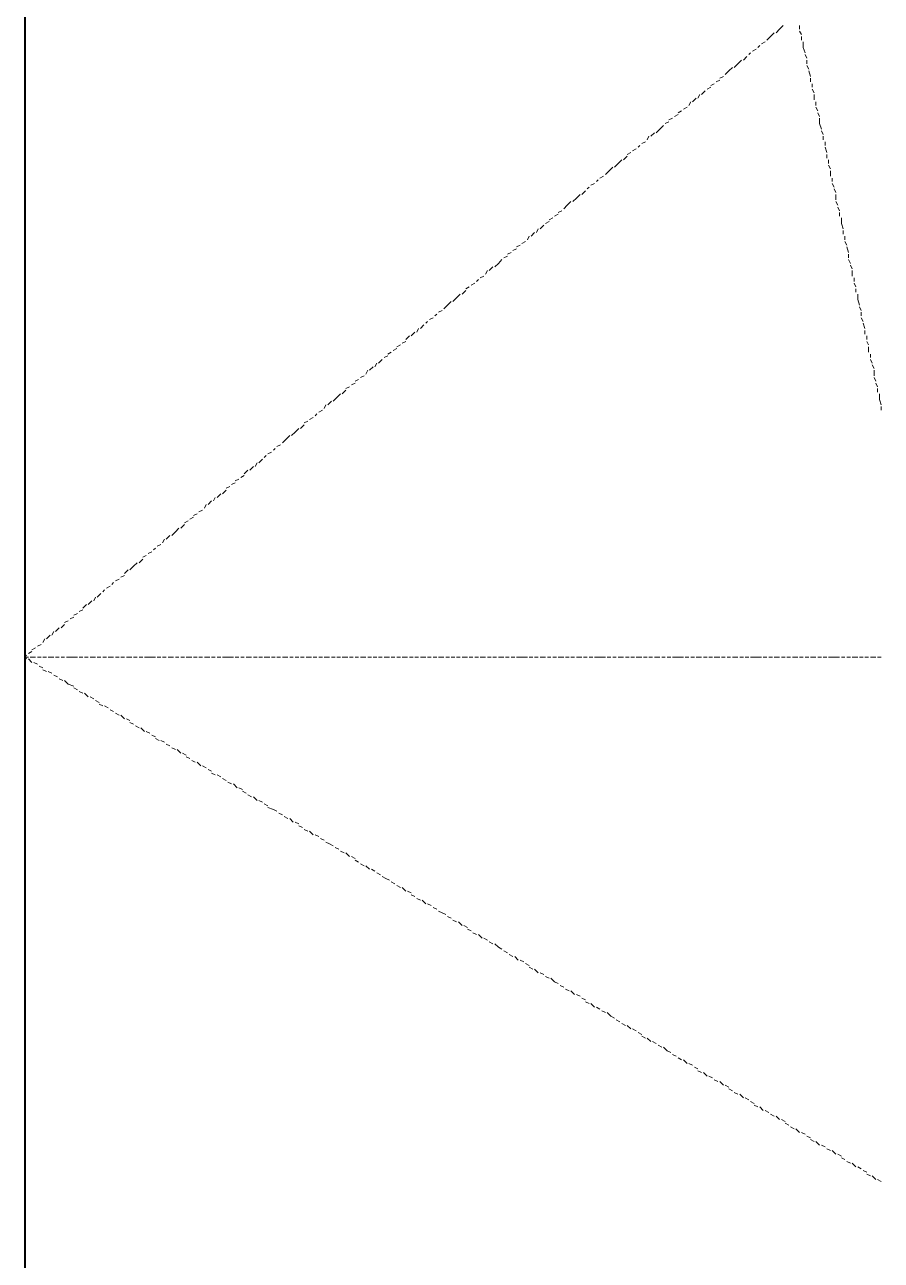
# Model space of a CAD drawing. Extents: x 0 to 604, y 0 to 420.
# Drawn here: x 169.82 to 179.81, y 354.45 to 368.86 of the extents above; entities that cross this region are included whole.
import ezdxf

# ---------------------------------------------------------------- set-up
doc = ezdxf.new("R2010")
doc.units = 0

msp = doc.modelspace()

# ---------------------------------------------------------------- linework, layer by layer
at = {"color": 7, "lineweight": 40}
msp.add_line((169.82, 397.743), (169.82, 310.219), dxfattribs=at)
at = {"color": 7, "lineweight": 25}
for p, q in [((169.82, 381.593), (169.82, 361.59)), ((169.82, 360.087), (169.82, 359.071)), ((169.82, 356.193), (169.82, 358.119)), ((169.82, 357.568), (169.82, 337.566))]:
    msp.add_line(p, q, dxfattribs=at)
at = {"color": 7, "lineweight": 5}
for p, q in [((169.82, 368.808), (169.82, 368.85)), ((169.82, 368.745), (169.82, 368.787)), ((169.82, 368.66), (169.82, 368.723)), ((178.52, 368.723), (178.477, 368.681)), ((178.562, 368.766), (178.52, 368.723)), ((178.625, 368.808), (178.583, 368.766)), ((178.668, 368.85), (178.625, 368.808)), ((178.858, 368.808), (178.858, 368.85)), ((178.88, 368.745), (178.858, 368.787)), ((178.88, 368.681), (178.88, 368.723)), ((169.82, 368.596), (169.82, 368.66)), ((178.393, 368.617), (178.371, 368.596)), ((178.456, 368.66), (178.414, 368.639)), ((178.901, 368.596), (178.901, 368.66)), ((178.922, 368.533), (178.901, 368.596)), ((169.82, 368.533), (169.82, 368.575)), ((169.82, 368.469), (169.82, 368.512)), ((169.82, 368.385), (169.82, 368.448)), ((178.181, 368.448), (178.139, 368.406)), ((178.244, 368.49), (178.202, 368.448)), ((178.287, 368.533), (178.266, 368.512)), ((178.35, 368.575), (178.308, 368.554)), ((178.943, 368.469), (178.922, 368.512)), ((178.943, 368.406), (178.943, 368.448)), ((169.82, 368.321), (169.82, 368.363)), ((169.82, 368.258), (169.82, 368.3)), ((178.033, 368.321), (177.99, 368.279)), ((178.075, 368.363), (178.033, 368.321)), ((178.139, 368.406), (178.096, 368.363)), ((178.964, 368.342), (178.943, 368.385)), ((178.985, 368.258), (178.964, 368.321)), ((169.82, 368.173), (169.82, 368.236)), ((169.82, 368.11), (169.82, 368.152)), ((177.863, 368.173), (177.821, 368.152)), ((177.927, 368.215), (177.885, 368.194)), ((177.969, 368.258), (177.927, 368.236)), ((178.985, 368.194), (178.985, 368.236)), ((179.006, 368.131), (179.006, 368.173)), ((169.82, 368.046), (169.82, 368.088)), ((169.82, 367.961), (169.82, 368.025)), ((177.652, 368.004), (177.609, 367.961)), ((177.694, 368.046), (177.673, 368.004)), ((177.758, 368.088), (177.715, 368.046)), ((177.821, 368.131), (177.779, 368.11)), ((179.028, 368.067), (179.006, 368.11)), ((179.028, 367.983), (179.028, 368.046)), ((169.82, 367.898), (169.82, 367.94)), ((169.82, 367.834), (169.82, 367.877)), ((177.546, 367.898), (177.504, 367.877)), ((177.588, 367.961), (177.567, 367.919)), ((179.049, 367.919), (179.049, 367.961)), ((179.07, 367.855), (179.049, 367.898)), ((169.82, 367.75), (169.82, 367.813)), ((169.82, 367.686), (169.82, 367.75)), ((177.334, 367.728), (177.292, 367.707)), ((177.377, 367.771), (177.334, 367.75)), ((177.44, 367.813), (177.398, 367.792)), ((177.482, 367.855), (177.44, 367.834)), ((179.091, 367.792), (179.07, 367.834)), ((179.091, 367.707), (179.091, 367.771)), ((169.82, 367.623), (169.82, 367.665)), ((169.82, 367.559), (169.82, 367.601)), ((177.165, 367.601), (177.123, 367.559)), ((177.228, 367.644), (177.186, 367.601)), ((177.271, 367.686), (177.228, 367.644)), ((179.112, 367.644), (179.091, 367.707)), ((179.133, 367.58), (179.112, 367.623)), ((169.82, 367.474), (169.82, 367.538)), ((169.82, 367.411), (169.82, 367.453)), ((176.996, 367.453), (176.975, 367.432)), ((177.059, 367.496), (177.017, 367.474)), ((177.101, 367.559), (177.08, 367.517)), ((179.133, 367.517), (179.133, 367.559)), ((179.155, 367.453), (179.155, 367.496)), ((179.176, 367.369), (179.155, 367.432)), ((169.82, 367.348), (169.82, 367.39)), ((169.82, 367.263), (169.82, 367.326)), ((176.784, 367.284), (176.742, 367.242)), ((176.847, 367.326), (176.805, 367.284)), ((176.89, 367.369), (176.847, 367.348)), ((176.953, 367.411), (176.911, 367.39)), ((179.176, 367.305), (179.176, 367.348)), ((179.197, 367.242), (179.197, 367.284)), ((169.82, 367.199), (169.82, 367.242)), ((169.82, 367.136), (169.82, 367.178)), ((176.636, 367.157), (176.594, 367.115)), ((176.678, 367.199), (176.636, 367.157)), ((176.742, 367.242), (176.699, 367.199)), ((179.218, 367.178), (179.197, 367.221)), ((179.218, 367.093), (179.218, 367.157)), ((169.82, 367.051), (169.82, 367.115)), ((169.82, 366.988), (169.82, 367.03)), ((176.466, 367.009), (176.424, 366.988)), ((176.509, 367.051), (176.488, 367.03)), ((176.572, 367.093), (176.53, 367.072)), ((179.239, 367.03), (179.239, 367.072)), ((179.261, 366.966), (179.239, 367.009)), ((169.82, 366.924), (169.82, 366.966)), ((169.82, 366.839), (169.82, 366.903)), ((176.297, 366.882), (176.255, 366.839)), ((176.361, 366.924), (176.318, 366.882)), ((176.403, 366.966), (176.382, 366.945)), ((179.282, 366.903), (179.261, 366.945)), ((179.282, 366.818), (179.282, 366.882)), ((169.82, 366.776), (169.82, 366.839)), ((169.82, 366.712), (169.82, 366.755)), ((176.149, 366.755), (176.107, 366.712)), ((176.191, 366.797), (176.149, 366.755)), ((176.255, 366.839), (176.213, 366.797)), ((179.303, 366.755), (179.282, 366.797)), ((179.324, 366.691), (179.303, 366.734)), ((169.82, 366.649), (169.82, 366.691)), ((169.82, 366.564), (169.82, 366.628)), ((175.937, 366.564), (175.895, 366.543)), ((175.98, 366.607), (175.937, 366.585)), ((176.043, 366.649), (176.001, 366.628)), ((176.085, 366.691), (176.043, 366.67)), ((179.324, 366.628), (179.324, 366.67)), ((179.345, 366.543), (179.345, 366.607)), ((169.82, 366.501), (169.82, 366.543)), ((169.82, 366.437), (169.82, 366.48)), ((175.768, 366.437), (175.726, 366.395)), ((175.81, 366.48), (175.789, 366.437)), ((175.874, 366.522), (175.832, 366.48)), ((179.366, 366.48), (179.345, 366.543)), ((179.366, 366.416), (179.366, 366.459)), ((169.82, 366.353), (169.82, 366.416)), ((169.82, 366.289), (169.82, 366.332)), ((175.599, 366.289), (175.556, 366.268)), ((175.662, 366.332), (175.62, 366.31)), ((175.704, 366.395), (175.683, 366.353)), ((179.387, 366.353), (179.387, 366.395)), ((179.409, 366.289), (179.387, 366.332)), ((169.82, 366.226), (169.82, 366.268)), ((169.82, 366.141), (169.82, 366.204)), ((175.451, 366.162), (175.408, 366.141)), ((175.493, 366.204), (175.451, 366.183)), ((175.556, 366.247), (175.514, 366.226)), ((179.43, 366.204), (179.409, 366.268)), ((179.43, 366.141), (179.43, 366.183)), ((169.82, 366.077), (169.82, 366.12)), ((169.82, 366.014), (169.82, 366.056)), ((169.82, 365.929), (169.82, 365.993)), ((175.218, 365.993), (175.196, 365.95)), ((175.281, 366.035), (175.239, 365.993)), ((175.345, 366.077), (175.302, 366.035)), ((175.387, 366.12), (175.345, 366.077)), ((179.451, 366.077), (179.43, 366.12)), ((179.472, 366.014), (179.451, 366.056)), ((179.472, 365.929), (179.472, 365.993)), ((169.82, 365.866), (169.82, 365.929)), ((169.82, 365.802), (169.82, 365.845)), ((175.07, 365.845), (175.027, 365.824)), ((175.112, 365.887), (175.091, 365.866)), ((175.175, 365.929), (175.133, 365.908)), ((179.493, 365.866), (179.493, 365.908)), ((179.514, 365.802), (179.493, 365.845)), ((169.82, 365.739), (169.82, 365.781)), ((169.82, 365.654), (169.82, 365.718)), ((174.9, 365.718), (174.858, 365.675)), ((174.964, 365.76), (174.921, 365.718)), ((175.006, 365.802), (174.964, 365.781)), ((179.514, 365.739), (179.514, 365.781)), ((179.536, 365.654), (179.536, 365.718)), ((169.82, 365.591), (169.82, 365.633)), ((169.82, 365.527), (169.82, 365.569)), ((174.752, 365.591), (174.71, 365.548)), ((174.794, 365.633), (174.752, 365.591)), ((174.858, 365.675), (174.815, 365.633)), ((179.557, 365.591), (179.536, 365.654)), ((179.578, 365.527), (179.557, 365.569)), ((169.82, 365.442), (169.82, 365.506)), ((169.82, 365.379), (169.82, 365.421)), ((174.583, 365.442), (174.54, 365.421)), ((174.625, 365.485), (174.604, 365.464)), ((174.689, 365.527), (174.646, 365.506)), ((179.578, 365.464), (179.578, 365.506)), ((179.599, 365.4), (179.578, 365.442)), ((169.82, 365.315), (169.82, 365.358)), ((169.82, 365.231), (169.82, 365.294)), ((174.371, 365.273), (174.329, 365.231)), ((174.413, 365.315), (174.392, 365.273)), ((174.477, 365.358), (174.435, 365.315)), ((174.519, 365.4), (174.498, 365.379)), ((179.62, 365.315), (179.599, 365.379)), ((179.62, 365.252), (179.62, 365.294)), ((169.82, 365.167), (169.82, 365.21)), ((169.82, 365.104), (169.82, 365.146)), ((174.202, 365.125), (174.159, 365.104)), ((174.265, 365.167), (174.223, 365.146)), ((174.308, 365.231), (174.265, 365.188)), ((179.642, 365.188), (179.642, 365.231)), ((179.663, 365.125), (179.642, 365.167)), ((169.82, 365.019), (169.82, 365.083)), ((169.82, 364.956), (169.82, 365.019)), ((174.054, 364.998), (174.011, 364.977)), ((174.096, 365.04), (174.054, 365.019)), ((174.159, 365.083), (174.117, 365.062)), ((179.663, 365.04), (179.663, 365.104)), ((179.684, 364.977), (179.684, 365.019)), ((169.82, 364.892), (169.82, 364.935)), ((169.82, 364.829), (169.82, 364.871)), ((173.884, 364.871), (173.842, 364.829)), ((173.927, 364.913), (173.905, 364.871)), ((173.99, 364.956), (173.948, 364.913)), ((179.705, 364.913), (179.684, 364.956)), ((179.726, 364.85), (179.705, 364.892)), ((169.82, 364.744), (169.82, 364.807)), ((169.82, 364.68), (169.82, 364.723)), ((173.715, 364.723), (173.673, 364.702)), ((173.778, 364.765), (173.736, 364.744)), ((173.821, 364.829), (173.799, 364.786)), ((179.726, 364.765), (179.726, 364.829)), ((179.747, 364.702), (179.726, 364.744)), ((169.82, 364.617), (169.82, 364.659)), ((169.82, 364.532), (169.82, 364.596)), ((173.503, 364.553), (173.461, 364.511)), ((173.567, 364.596), (173.524, 364.553)), ((173.609, 364.638), (173.567, 364.617)), ((173.673, 364.68), (173.63, 364.659)), ((179.768, 364.638), (179.747, 364.68)), ((179.768, 364.575), (179.768, 364.617)), ((179.79, 364.49), (179.79, 364.553)), ((169.82, 364.469), (169.82, 364.511)), ((169.82, 364.405), (169.82, 364.448)), ((173.334, 364.426), (173.313, 364.384)), ((173.397, 364.469), (173.355, 364.426)), ((173.461, 364.511), (173.418, 364.469)), ((179.811, 364.426), (179.79, 364.49)), ((179.811, 364.363), (179.811, 364.405)), ((169.82, 364.321), (169.82, 364.384)), ((169.82, 364.257), (169.82, 364.299)), ((173.186, 364.278), (173.143, 364.257)), ((173.228, 364.321), (173.207, 364.299)), ((173.292, 364.363), (173.249, 364.342)), ((169.82, 364.194), (169.82, 364.236)), ((169.82, 364.109), (169.82, 364.173)), ((173.016, 364.151), (172.974, 364.109)), ((173.08, 364.194), (173.037, 364.151)), ((173.122, 364.236), (173.08, 364.215)), ((169.82, 364.046), (169.82, 364.109)), ((169.82, 363.982), (169.82, 364.024)), ((172.868, 364.024), (172.826, 363.982)), ((172.911, 364.067), (172.868, 364.024)), ((172.974, 364.109), (172.932, 364.067)), ((169.82, 363.918), (169.82, 363.961)), ((169.82, 363.834), (169.82, 363.897)), ((172.635, 363.834), (172.614, 363.813)), ((172.699, 363.876), (172.656, 363.855)), ((172.741, 363.918), (172.72, 363.897)), ((172.805, 363.961), (172.762, 363.94)), ((169.82, 363.77), (169.82, 363.813)), ((169.82, 363.707), (169.82, 363.749)), ((169.82, 363.622), (169.82, 363.686)), ((172.487, 363.707), (172.445, 363.664)), ((172.53, 363.749), (172.508, 363.707)), ((172.593, 363.791), (172.551, 363.749)), ((169.82, 363.559), (169.82, 363.601)), ((169.82, 363.495), (169.82, 363.538)), ((172.318, 363.559), (172.275, 363.538)), ((172.381, 363.601), (172.339, 363.58)), ((172.424, 363.664), (172.381, 363.622)), ((169.82, 363.41), (169.82, 363.474)), ((172.17, 363.432), (172.127, 363.389)), ((172.212, 363.474), (172.17, 363.453)), ((172.275, 363.516), (172.233, 363.495)), ((169.82, 363.347), (169.82, 363.389)), ((169.82, 363.283), (169.82, 363.326)), ((169.82, 363.199), (169.82, 363.262)), ((171.937, 363.262), (171.916, 363.22)), ((172, 363.305), (171.958, 363.262)), ((172.043, 363.347), (172.022, 363.305)), ((172.106, 363.389), (172.064, 363.347)), ((169.82, 363.135), (169.82, 363.199)), ((169.82, 363.072), (169.82, 363.114)), ((171.789, 363.114), (171.746, 363.093)), ((171.831, 363.156), (171.789, 363.135)), ((171.894, 363.199), (171.852, 363.178)), ((169.82, 363.008), (169.82, 363.051)), ((169.82, 362.924), (169.82, 362.987)), ((171.619, 362.987), (171.577, 362.945)), ((171.683, 363.029), (171.641, 362.987)), ((171.725, 363.072), (171.683, 363.051)), ((169.82, 362.86), (169.82, 362.902)), ((169.82, 362.797), (169.82, 362.839)), ((171.45, 362.86), (171.429, 362.818)), ((171.513, 362.902), (171.471, 362.86)), ((171.577, 362.945), (171.535, 362.902)), ((169.82, 362.712), (169.82, 362.776)), ((169.82, 362.649), (169.82, 362.691)), ((171.238, 362.67), (171.196, 362.649)), ((171.302, 362.712), (171.26, 362.691)), ((171.344, 362.754), (171.323, 362.733)), ((171.408, 362.797), (171.365, 362.776)), ((169.82, 362.585), (169.82, 362.627)), ((169.82, 362.5), (169.82, 362.564)), ((171.09, 362.543), (171.048, 362.5)), ((171.132, 362.585), (171.09, 362.543)), ((171.196, 362.627), (171.154, 362.585)), ((169.82, 362.437), (169.82, 362.479)), ((169.82, 362.373), (169.82, 362.416)), ((170.921, 362.394), (170.879, 362.373)), ((170.984, 362.437), (170.942, 362.416)), ((171.027, 362.5), (170.984, 362.458)), ((169.82, 362.289), (169.82, 362.352)), ((169.82, 362.225), (169.82, 362.289)), ((170.751, 362.267), (170.73, 362.246)), ((170.815, 362.31), (170.773, 362.289)), ((170.857, 362.352), (170.836, 362.331)), ((169.82, 362.162), (169.82, 362.204)), ((169.82, 362.098), (169.82, 362.14)), ((170.54, 362.098), (170.498, 362.056)), ((170.603, 362.14), (170.561, 362.098)), ((170.646, 362.183), (170.625, 362.14)), ((170.709, 362.225), (170.667, 362.183)), ((169.82, 362.014), (169.82, 362.077)), ((169.82, 361.95), (169.82, 361.992)), ((170.392, 361.95), (170.349, 361.929)), ((170.434, 361.992), (170.392, 361.971)), ((170.498, 362.035), (170.455, 362.014)), ((169.82, 361.887), (169.82, 361.929)), ((169.82, 361.802), (169.82, 361.865)), ((170.222, 361.823), (170.18, 361.781)), ((170.286, 361.865), (170.244, 361.823)), ((170.328, 361.908), (170.286, 361.887)), ((169.82, 361.738), (169.82, 361.781)), ((169.82, 361.675), (169.82, 361.717)), ((170.053, 361.696), (170.032, 361.654)), ((170.117, 361.738), (170.074, 361.696)), ((170.159, 361.781), (170.138, 361.738)), ((169.82, 361.59), (169.82, 361.654)), ((169.82, 361.527), (169.82, 361.569)), ((169.905, 361.548), (169.863, 361.527)), ((169.947, 361.59), (169.905, 361.569)), ((170.011, 361.632), (169.968, 361.611)), ((169.841, 361.505), (169.82, 361.484)), ((169.82, 361.463), (169.82, 361.505)), ((169.82, 361.484), (169.863, 361.484)), ((169.82, 361.484), (169.841, 361.463)), ((169.82, 361.378), (169.82, 361.442)), ((169.82, 361.315), (169.82, 361.378)), ((169.863, 361.463), (169.905, 361.421)), ((169.884, 361.484), (169.947, 361.484)), ((169.926, 361.421), (169.968, 361.4)), ((169.968, 361.484), (170.011, 361.484)), ((169.989, 361.378), (170.032, 361.357)), ((170.032, 361.484), (170.074, 361.484)), ((170.095, 361.484), (170.159, 361.484)), ((170.18, 361.484), (170.222, 361.484)), ((170.244, 361.484), (170.286, 361.484)), ((170.307, 361.484), (170.37, 361.484)), ((170.37, 361.484), (170.434, 361.484)), ((170.455, 361.484), (170.498, 361.484)), ((170.519, 361.484), (170.561, 361.484)), ((170.582, 361.484), (170.646, 361.484)), ((170.667, 361.484), (170.709, 361.484)), ((170.73, 361.484), (170.773, 361.484)), ((170.794, 361.484), (170.857, 361.484)), ((170.879, 361.484), (170.921, 361.484)), ((170.942, 361.484), (170.984, 361.484)), ((171.006, 361.484), (171.069, 361.484)), ((171.09, 361.484), (171.132, 361.484)), ((171.154, 361.484), (171.196, 361.484)), ((171.217, 361.484), (171.281, 361.484)), ((171.281, 361.484), (171.344, 361.484)), ((171.365, 361.484), (171.408, 361.484)), ((171.429, 361.484), (171.471, 361.484)), ((171.492, 361.484), (171.556, 361.484)), ((171.577, 361.484), (171.619, 361.484)), ((171.641, 361.484), (171.683, 361.484)), ((171.704, 361.484), (171.768, 361.484)), ((171.789, 361.484), (171.831, 361.484)), ((171.852, 361.484), (171.894, 361.484)), ((171.916, 361.484), (171.979, 361.484)), ((172, 361.484), (172.043, 361.484)), ((172.064, 361.484), (172.106, 361.484)), ((172.127, 361.484), (172.191, 361.484)), ((172.191, 361.484), (172.254, 361.484)), ((172.275, 361.484), (172.318, 361.484)), ((172.339, 361.484), (172.381, 361.484)), ((172.403, 361.484), (172.466, 361.484)), ((172.487, 361.484), (172.53, 361.484)), ((172.551, 361.484), (172.593, 361.484)), ((172.614, 361.484), (172.678, 361.484)), ((172.699, 361.484), (172.741, 361.484)), ((172.762, 361.484), (172.805, 361.484)), ((172.826, 361.484), (172.889, 361.484)), ((172.911, 361.484), (172.953, 361.484)), ((172.974, 361.484), (173.016, 361.484)), ((173.037, 361.484), (173.08, 361.484)), ((173.101, 361.484), (173.165, 361.484)), ((173.186, 361.484), (173.228, 361.484)), ((173.249, 361.484), (173.292, 361.484)), ((173.313, 361.484), (173.376, 361.484)), ((173.397, 361.484), (173.44, 361.484)), ((173.461, 361.484), (173.503, 361.484)), ((173.524, 361.484), (173.588, 361.484)), ((173.609, 361.484), (173.651, 361.484)), ((173.673, 361.484), (173.715, 361.484)), ((173.736, 361.484), (173.799, 361.484)), ((173.821, 361.484), (173.863, 361.484)), ((173.884, 361.484), (173.927, 361.484)), ((173.948, 361.484), (173.99, 361.484)), ((174.011, 361.484), (174.075, 361.484)), ((174.096, 361.484), (174.138, 361.484)), ((174.159, 361.484), (174.202, 361.484)), ((174.223, 361.484), (174.286, 361.484)), ((174.308, 361.484), (174.35, 361.484)), ((174.371, 361.484), (174.413, 361.484)), ((174.435, 361.484), (174.498, 361.484)), ((174.519, 361.484), (174.561, 361.484)), ((174.583, 361.484), (174.625, 361.484)), ((174.646, 361.484), (174.71, 361.484)), ((174.731, 361.484), (174.773, 361.484)), ((174.794, 361.484), (174.837, 361.484)), ((174.858, 361.484), (174.9, 361.484)), ((174.921, 361.484), (174.985, 361.484)), ((175.006, 361.484), (175.048, 361.484)), ((175.07, 361.484), (175.112, 361.484)), ((175.133, 361.484), (175.196, 361.484)), ((175.218, 361.484), (175.26, 361.484)), ((175.281, 361.484), (175.323, 361.484)), ((175.345, 361.484), (175.408, 361.484)), ((175.429, 361.484), (175.472, 361.484)), ((175.493, 361.484), (175.535, 361.484)), ((175.556, 361.484), (175.62, 361.484)), ((175.62, 361.484), (175.683, 361.484)), ((175.704, 361.484), (175.747, 361.484)), ((175.768, 361.484), (175.81, 361.484)), ((175.832, 361.484), (175.895, 361.484)), ((175.916, 361.484), (175.958, 361.484)), ((175.98, 361.484), (176.022, 361.484)), ((176.043, 361.484), (176.107, 361.484)), ((176.128, 361.484), (176.17, 361.484)), ((176.191, 361.484), (176.234, 361.484)), ((176.255, 361.484), (176.318, 361.484)), ((176.339, 361.484), (176.382, 361.484)), ((176.403, 361.484), (176.445, 361.484)), ((176.466, 361.484), (176.53, 361.484)), ((176.53, 361.484), (176.594, 361.484)), ((176.615, 361.484), (176.657, 361.484)), ((176.678, 361.484), (176.72, 361.484)), ((176.742, 361.484), (176.805, 361.484)), ((176.826, 361.484), (176.869, 361.484)), ((176.89, 361.484), (176.932, 361.484)), ((176.953, 361.484), (177.017, 361.484)), ((177.038, 361.484), (177.08, 361.484)), ((177.101, 361.484), (177.144, 361.484)), ((177.165, 361.484), (177.228, 361.484)), ((177.25, 361.484), (177.292, 361.484)), ((177.313, 361.484), (177.356, 361.484)), ((177.377, 361.484), (177.44, 361.484)), ((177.44, 361.484), (177.504, 361.484)), ((177.525, 361.484), (177.567, 361.484)), ((177.588, 361.484), (177.631, 361.484)), ((177.652, 361.484), (177.715, 361.484)), ((177.737, 361.484), (177.779, 361.484)), ((177.8, 361.484), (177.842, 361.484)), ((177.863, 361.484), (177.927, 361.484)), ((177.948, 361.484), (177.99, 361.484)), ((178.012, 361.484), (178.054, 361.484)), ((178.075, 361.484), (178.139, 361.484)), ((178.16, 361.484), (178.202, 361.484)), ((178.223, 361.484), (178.266, 361.484)), ((178.287, 361.484), (178.35, 361.484)), ((178.35, 361.484), (178.414, 361.484)), ((178.435, 361.484), (178.477, 361.484)), ((178.499, 361.484), (178.541, 361.484)), ((178.562, 361.484), (178.625, 361.484)), ((178.647, 361.484), (178.689, 361.484)), ((178.71, 361.484), (178.752, 361.484)), ((178.774, 361.484), (178.837, 361.484)), ((178.858, 361.484), (178.901, 361.484)), ((178.922, 361.484), (178.964, 361.484)), ((178.985, 361.484), (179.049, 361.484)), ((179.07, 361.484), (179.112, 361.484)), ((179.133, 361.484), (179.176, 361.484)), ((179.197, 361.484), (179.261, 361.484)), ((179.261, 361.484), (179.324, 361.484)), ((179.345, 361.484), (179.387, 361.484)), ((179.409, 361.484), (179.451, 361.484)), ((179.472, 361.484), (179.536, 361.484)), ((179.557, 361.484), (179.599, 361.484)), ((179.62, 361.484), (179.663, 361.484)), ((179.684, 361.484), (179.747, 361.484)), ((179.768, 361.484), (179.811, 361.484)), ((169.82, 361.252), (169.82, 361.294)), ((169.82, 361.188), (169.82, 361.23)), ((170.032, 361.336), (170.074, 361.315)), ((170.095, 361.315), (170.138, 361.294)), ((170.159, 361.273), (170.201, 361.252)), ((170.222, 361.23), (170.265, 361.209)), ((169.82, 361.103), (169.82, 361.167)), ((170.286, 361.209), (170.328, 361.167)), ((170.328, 361.167), (170.392, 361.146)), ((170.392, 361.125), (170.434, 361.103)), ((169.82, 361.04), (169.82, 361.082)), ((169.82, 360.976), (169.82, 361.019)), ((169.82, 360.892), (169.82, 360.955)), ((170.455, 361.082), (170.498, 361.061)), ((170.519, 361.061), (170.561, 361.019)), ((170.582, 361.019), (170.625, 360.997)), ((170.646, 360.976), (170.688, 360.955)), ((169.82, 360.828), (169.82, 360.87)), ((169.82, 360.765), (169.82, 360.807)), ((170.688, 360.934), (170.73, 360.913)), ((170.751, 360.913), (170.794, 360.892)), ((170.815, 360.87), (170.857, 360.849)), ((170.879, 360.828), (170.921, 360.807)), ((170.942, 360.807), (170.984, 360.765)), ((169.82, 360.68), (169.82, 360.743)), ((169.82, 360.616), (169.82, 360.659)), ((171.006, 360.765), (171.048, 360.743)), ((171.048, 360.722), (171.09, 360.701)), ((171.111, 360.68), (171.154, 360.659)), ((171.175, 360.659), (171.217, 360.616)), ((169.82, 360.553), (169.82, 360.595)), ((169.82, 360.468), (169.82, 360.532)), ((171.238, 360.616), (171.281, 360.595)), ((171.302, 360.574), (171.344, 360.553)), ((171.344, 360.532), (171.387, 360.511)), ((171.408, 360.511), (171.45, 360.49)), ((169.82, 360.405), (169.82, 360.468)), ((169.82, 360.341), (169.82, 360.384)), ((171.471, 360.468), (171.513, 360.447)), ((171.535, 360.426), (171.577, 360.405)), ((171.598, 360.405), (171.641, 360.363)), ((169.82, 360.278), (169.82, 360.32)), ((169.82, 360.193), (169.82, 360.257)), ((171.662, 360.363), (171.704, 360.341)), ((171.704, 360.32), (171.746, 360.299)), ((171.768, 360.278), (171.81, 360.257)), ((171.831, 360.257), (171.873, 360.214)), ((169.82, 360.13), (169.82, 360.172)), ((169.82, 360.066), (169.82, 360.108)), ((171.894, 360.214), (171.937, 360.193)), ((171.958, 360.172), (172, 360.151)), ((172, 360.13), (172.043, 360.108)), ((172.064, 360.108), (172.106, 360.087)), ((169.82, 359.981), (169.82, 360.045)), ((169.82, 359.918), (169.82, 359.96)), ((172.127, 360.066), (172.17, 360.045)), ((172.191, 360.024), (172.233, 360.003)), ((172.254, 360.003), (172.297, 359.96)), ((172.318, 359.96), (172.36, 359.939)), ((169.82, 359.854), (169.82, 359.897)), ((169.82, 359.77), (169.82, 359.833)), ((172.36, 359.918), (172.403, 359.897)), ((172.424, 359.876), (172.466, 359.854)), ((172.487, 359.854), (172.53, 359.812)), ((172.551, 359.812), (172.593, 359.791)), ((169.82, 359.706), (169.82, 359.749)), ((169.82, 359.643), (169.82, 359.685)), ((172.614, 359.77), (172.656, 359.749)), ((172.656, 359.728), (172.72, 359.706)), ((172.72, 359.706), (172.762, 359.685)), ((172.784, 359.664), (172.826, 359.643)), ((169.82, 359.558), (169.82, 359.622)), ((169.82, 359.495), (169.82, 359.558)), ((172.847, 359.622), (172.889, 359.601)), ((172.911, 359.601), (172.953, 359.558)), ((172.974, 359.558), (173.016, 359.537)), ((173.016, 359.516), (173.059, 359.495)), ((169.82, 359.431), (169.82, 359.474)), ((169.82, 359.368), (169.82, 359.41)), ((173.08, 359.474), (173.122, 359.452)), ((173.143, 359.452), (173.186, 359.41)), ((173.207, 359.41), (173.249, 359.389)), ((173.27, 359.368), (173.313, 359.346)), ((169.82, 359.283), (169.82, 359.346)), ((169.82, 359.219), (169.82, 359.262)), ((173.334, 359.325), (173.376, 359.304)), ((173.376, 359.304), (173.418, 359.283)), ((173.44, 359.262), (173.482, 359.241)), ((173.503, 359.219), (173.546, 359.198)), ((169.82, 359.156), (169.82, 359.198)), ((169.82, 359.071), (169.82, 359.135)), ((173.567, 359.198), (173.609, 359.156)), ((173.63, 359.156), (173.673, 359.135)), ((173.673, 359.114), (173.715, 359.092)), ((173.736, 359.071), (173.778, 359.05)), ((169.82, 359.008), (169.82, 359.05)), ((169.82, 358.944), (169.82, 358.987)), ((169.82, 358.86), (169.82, 358.923)), ((173.799, 359.05), (173.842, 359.008)), ((173.863, 359.008), (173.905, 358.987)), ((173.927, 358.966), (173.969, 358.944)), ((173.99, 358.923), (174.032, 358.902)), ((169.82, 358.796), (169.82, 358.839)), ((174.032, 358.902), (174.075, 358.881)), ((174.096, 358.86), (174.138, 358.839)), ((174.159, 358.817), (174.202, 358.796)), ((174.223, 358.796), (174.265, 358.754)), ((169.82, 358.733), (169.82, 358.775)), ((169.82, 358.648), (169.82, 358.711)), ((169.82, 358.584), (169.82, 358.648)), ((174.286, 358.754), (174.329, 358.733)), ((174.329, 358.711), (174.371, 358.69)), ((174.392, 358.669), (174.435, 358.648)), ((174.456, 358.648), (174.498, 358.606)), ((169.82, 358.521), (169.82, 358.563)), ((169.82, 358.457), (169.82, 358.5)), ((174.519, 358.606), (174.561, 358.584)), ((174.583, 358.563), (174.625, 358.542)), ((174.646, 358.521), (174.689, 358.5)), ((174.689, 358.5), (174.731, 358.479)), ((169.82, 358.373), (169.82, 358.436)), ((169.82, 358.309), (169.82, 358.352)), ((174.752, 358.457), (174.794, 358.436)), ((174.815, 358.415), (174.858, 358.394)), ((174.879, 358.394), (174.921, 358.352)), ((174.942, 358.352), (174.985, 358.33)), ((169.82, 358.246), (169.82, 358.288)), ((169.82, 358.161), (169.82, 358.225)), ((174.985, 358.309), (175.027, 358.288)), ((175.048, 358.267), (175.091, 358.246)), ((175.112, 358.246), (175.154, 358.204)), ((175.175, 358.204), (175.218, 358.182)), ((169.82, 358.098), (169.82, 358.14)), ((169.82, 358.034), (169.82, 358.077)), ((175.239, 358.161), (175.281, 358.14)), ((175.302, 358.14), (175.345, 358.098)), ((175.345, 358.098), (175.387, 358.077)), ((169.82, 357.949), (169.82, 358.013)), ((169.82, 357.886), (169.82, 357.928)), ((175.408, 358.055), (175.451, 358.034)), ((175.472, 358.013), (175.514, 357.992)), ((175.535, 357.992), (175.577, 357.949)), ((175.599, 357.949), (175.641, 357.928)), ((169.82, 357.822), (169.82, 357.865)), ((169.82, 357.738), (169.82, 357.801)), ((175.662, 357.907), (175.704, 357.886)), ((175.704, 357.865), (175.747, 357.844)), ((175.768, 357.844), (175.81, 357.801)), ((175.832, 357.801), (175.874, 357.78)), ((169.82, 357.674), (169.82, 357.738)), ((169.82, 357.611), (169.82, 357.653)), ((175.895, 357.759), (175.937, 357.738)), ((175.958, 357.738), (176.001, 357.695)), ((176.001, 357.695), (176.043, 357.674)), ((176.064, 357.653), (176.107, 357.632)), ((169.82, 357.547), (169.82, 357.59)), ((169.82, 357.463), (169.82, 357.526)), ((176.128, 357.611), (176.17, 357.59)), ((176.191, 357.59), (176.234, 357.547)), ((176.255, 357.547), (176.297, 357.526)), ((176.318, 357.505), (176.361, 357.484)), ((169.82, 357.399), (169.82, 357.442)), ((169.82, 357.336), (169.82, 357.378)), ((176.361, 357.463), (176.403, 357.442)), ((176.424, 357.442), (176.466, 357.399)), ((176.488, 357.399), (176.53, 357.378)), ((176.551, 357.357), (176.594, 357.336)), ((176.615, 357.336), (176.657, 357.293)), ((169.82, 357.251), (169.82, 357.315)), ((169.82, 357.187), (169.82, 357.23)), ((176.657, 357.293), (176.699, 357.272)), ((176.72, 357.251), (176.763, 357.23)), ((176.784, 357.209), (176.826, 357.187)), ((169.82, 357.124), (169.82, 357.166)), ((169.82, 357.039), (169.82, 357.103)), ((176.847, 357.187), (176.89, 357.145)), ((176.911, 357.145), (176.953, 357.124)), ((176.975, 357.103), (177.017, 357.082)), ((177.017, 357.06), (177.059, 357.039)), ((169.82, 356.976), (169.82, 357.018)), ((169.82, 356.912), (169.82, 356.955)), ((177.08, 357.039), (177.123, 356.997)), ((177.144, 356.997), (177.186, 356.976)), ((177.207, 356.955), (177.25, 356.933)), ((177.271, 356.933), (177.313, 356.891)), ((169.82, 356.828), (169.82, 356.891)), ((169.82, 356.764), (169.82, 356.828)), ((177.313, 356.891), (177.356, 356.87)), ((177.377, 356.849), (177.419, 356.828)), ((177.44, 356.807), (177.482, 356.785)), ((177.504, 356.785), (177.546, 356.743)), ((169.82, 356.701), (169.82, 356.743)), ((169.82, 356.637), (169.82, 356.68)), ((169.82, 356.553), (169.82, 356.616)), ((177.567, 356.743), (177.609, 356.722)), ((177.631, 356.701), (177.673, 356.68)), ((177.673, 356.658), (177.715, 356.637)), ((177.737, 356.637), (177.779, 356.595)), ((169.82, 356.489), (169.82, 356.531)), ((177.8, 356.595), (177.842, 356.574)), ((177.863, 356.553), (177.906, 356.531)), ((177.927, 356.531), (177.969, 356.489)), ((177.99, 356.489), (178.033, 356.468)), ((169.82, 356.425), (169.82, 356.468)), ((169.82, 356.341), (169.82, 356.404)), ((178.033, 356.447), (178.075, 356.425)), ((178.096, 356.404), (178.139, 356.383)), ((178.16, 356.383), (178.202, 356.341)), ((178.223, 356.341), (178.266, 356.32)), ((169.82, 356.277), (169.82, 356.32)), ((169.82, 356.214), (169.82, 356.256)), ((169.82, 356.129), (169.82, 356.193)), ((178.287, 356.298), (178.329, 356.277)), ((178.329, 356.256), (178.371, 356.235)), ((178.393, 356.235), (178.435, 356.193)), ((178.456, 356.193), (178.499, 356.171)), ((169.82, 356.066), (169.82, 356.108)), ((169.82, 356.002), (169.82, 356.045)), ((178.52, 356.15), (178.562, 356.129)), ((178.583, 356.129), (178.625, 356.087)), ((178.647, 356.087), (178.689, 356.066)), ((178.689, 356.045), (178.731, 356.023)), ((169.82, 355.918), (169.82, 355.981)), ((169.82, 355.854), (169.82, 355.918)), ((178.752, 356.002), (178.795, 355.981)), ((178.816, 355.981), (178.858, 355.939)), ((178.88, 355.939), (178.922, 355.918)), ((178.943, 355.896), (178.985, 355.875)), ((169.82, 355.791), (169.82, 355.833)), ((169.82, 355.727), (169.82, 355.769)), ((178.985, 355.854), (179.028, 355.833)), ((179.049, 355.833), (179.091, 355.791)), ((179.112, 355.791), (179.155, 355.769)), ((169.82, 355.642), (169.82, 355.706)), ((169.82, 355.579), (169.82, 355.621)), ((179.176, 355.748), (179.218, 355.727)), ((179.239, 355.727), (179.282, 355.685)), ((179.303, 355.685), (179.345, 355.663)), ((179.345, 355.642), (179.387, 355.621)), ((169.82, 355.515), (169.82, 355.558)), ((169.82, 355.431), (169.82, 355.494)), ((179.409, 355.6), (179.451, 355.579)), ((179.472, 355.579), (179.514, 355.536)), ((179.536, 355.536), (179.578, 355.515)), ((179.599, 355.494), (179.642, 355.473)), ((169.82, 355.367), (169.82, 355.409)), ((169.82, 355.304), (169.82, 355.346)), ((179.642, 355.452), (179.684, 355.431)), ((179.705, 355.431), (179.747, 355.388)), ((179.768, 355.388), (179.811, 355.367)), ((169.82, 355.219), (169.82, 355.282)), ((169.82, 355.156), (169.82, 355.198)), ((169.82, 355.092), (169.82, 355.134)), ((169.82, 355.007), (169.82, 355.071)), ((169.82, 354.944), (169.82, 355.007)), ((169.82, 354.88), (169.82, 354.923)), ((169.82, 354.817), (169.82, 354.859)), ((169.82, 354.732), (169.82, 354.796)), ((169.82, 354.669), (169.82, 354.711)), ((169.82, 354.605), (169.82, 354.647)), ((169.82, 354.521), (169.82, 354.584)), ((169.82, 354.457), (169.82, 354.499))]:
    msp.add_line(p, q, dxfattribs=at)

doc.saveas('drawing.dxf')
